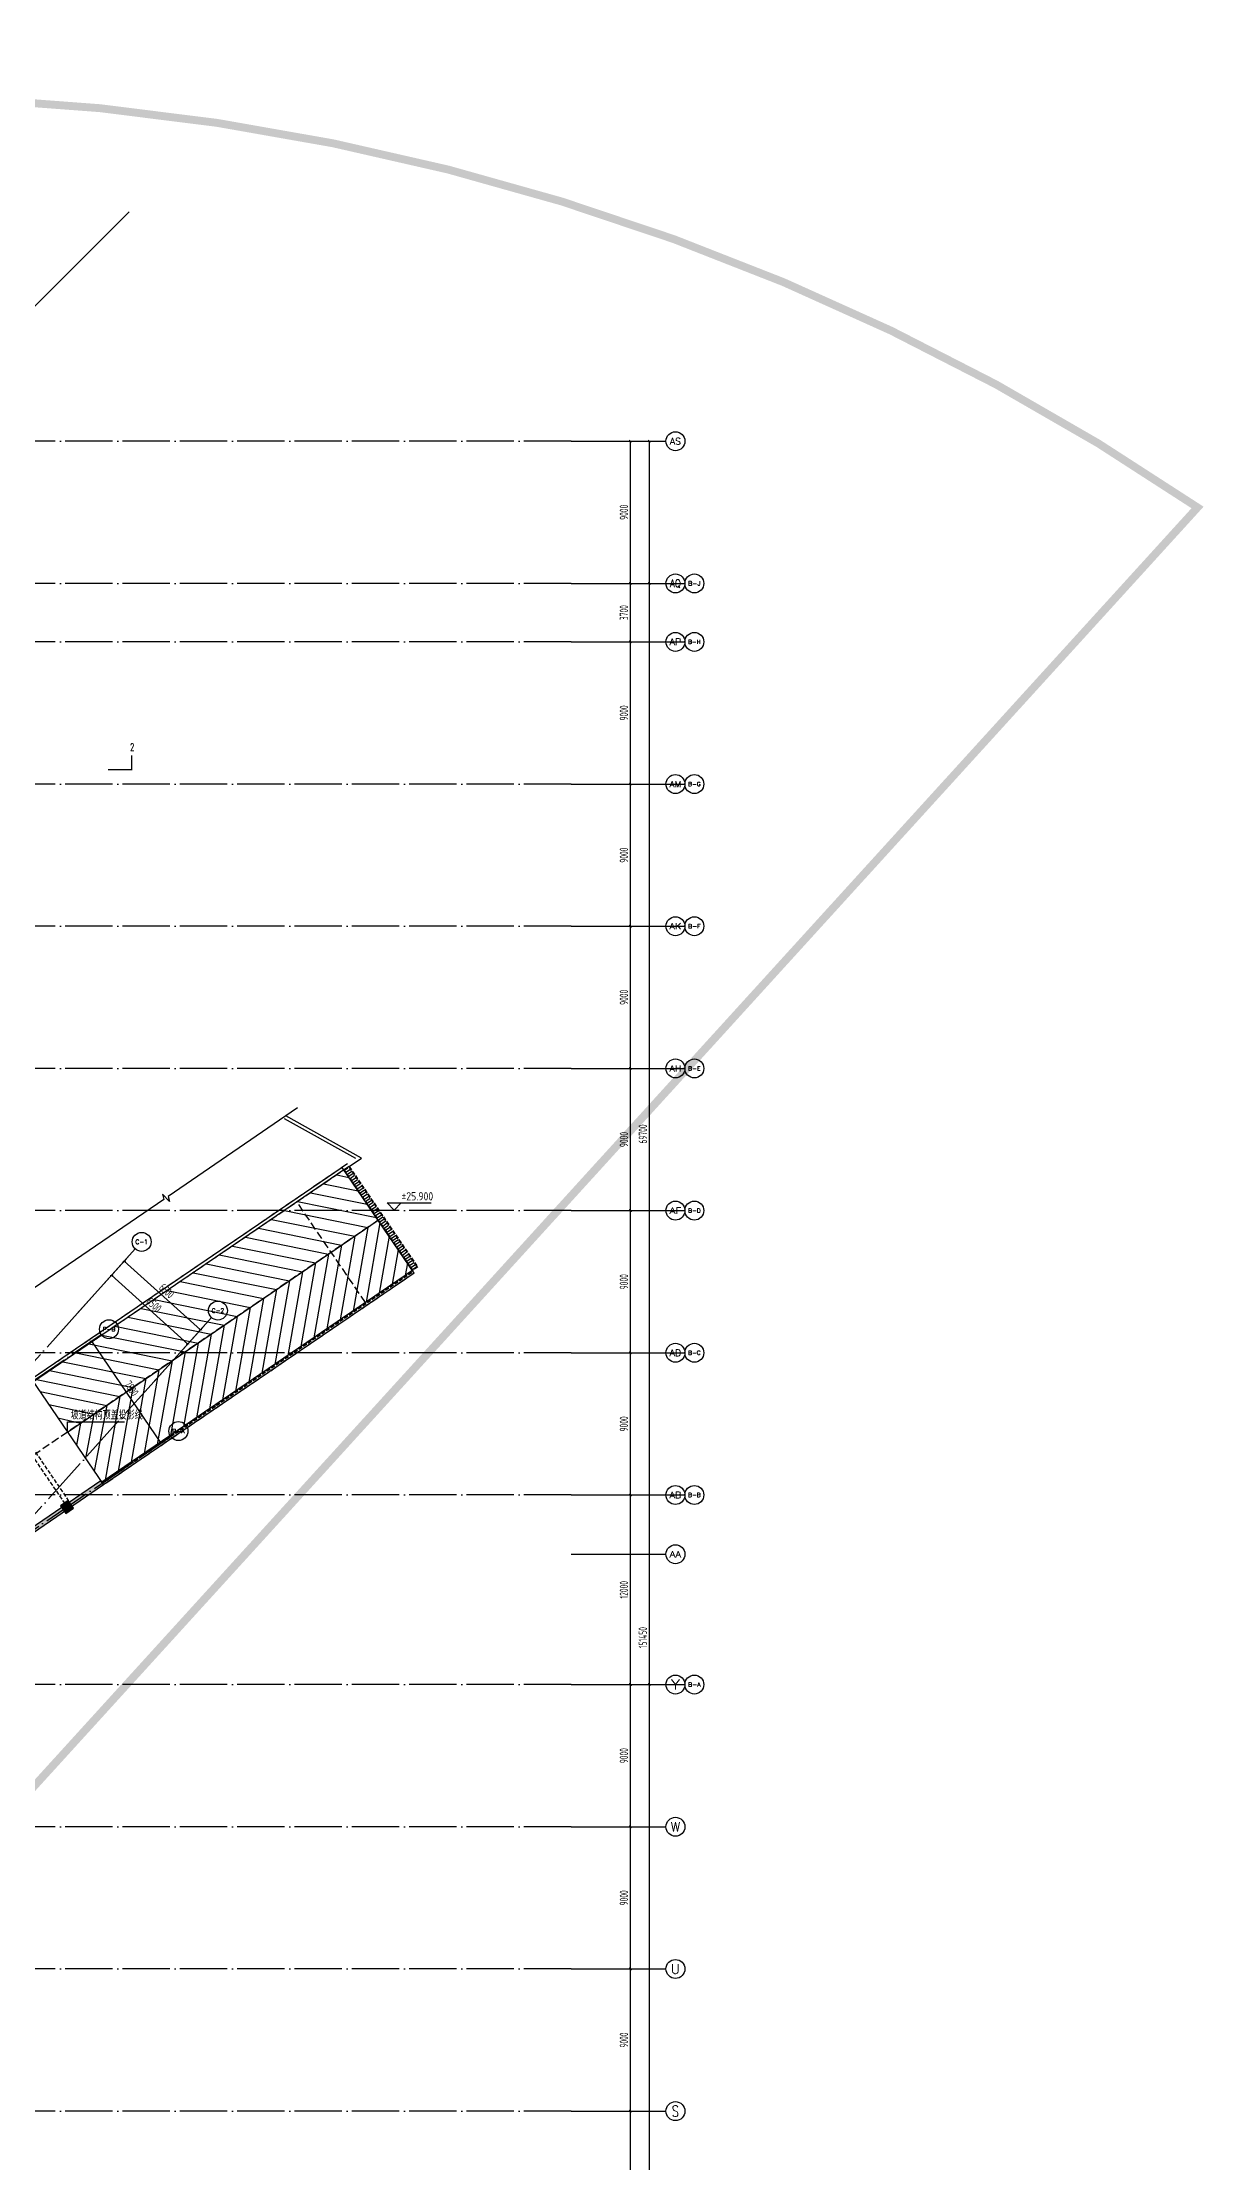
# Model space of a CAD drawing. Extents: x -473190 to 2138458, y -81875 to 2633646.
# Drawn here: x 656534 to 730061, y 50686 to 184886 of the extents above; entities that cross this region are included whole.
import ezdxf
from ezdxf.enums import TextEntityAlignment as Align

# ---------------------------------------------------------------- set-up
doc = ezdxf.new("R2010")
doc.units = 0
doc.header["$LTSCALE"] = 1000
for name, pattern in [('ACAD_ISO05W100', [34, 24, -3, 0.5, -3, 0.5, -3]), ('DASH', [0.35, 0.25, -0.1]), ('DOTE', [2.42, 2, -0.2, 0.02, -0.2])]:
    doc.linetypes.add(name, pattern=pattern)
for name, color, linetype in [('03小品', 2, 'Continuous'), ('A-COLUMN', 2, 'Continuous'), ('A-REDLINE', 1, 'ACAD_ISO05W100'), ('A-SPACE_SHAR', 4, 'Continuous'), ('A-STAIR', 3, 'Continuous'), ('AXIS', 3, 'Continuous'), ('AXIS_TEXT', 7, 'Continuous'), ('DIM_ELEV', 3, 'Continuous'), ('DIM_LEAD', 3, 'Continuous'), ('DIM_SYMB', 3, 'Continuous'), ('DOTE', 1, 'DOTE'), ('PUB_DIM', 3, 'Continuous'), ('PUB_HATCH', 8, 'Continuous'), ('PUB_TEXT', 7, 'Continuous'), ('RF-QT', 30, 'Continuous'), ('索引线', 252, 'Continuous'), ('雨棚投影', 147, 'Continuous')]:
    doc.layers.add(name, color=color, linetype=linetype)
doc.styles.add('_TCH_AXIS', font='COMPLEX', dxfattribs={"bigfont": 'GBCBIG'})
doc.styles.add('_TCH_DIM_T3', font='tssdeng.shx', dxfattribs={"width": 0.564706, "bigfont": '@@@tssdchn.shx'})
doc.styles.add('_TCH_LABEL', font='COMPLEX', dxfattribs={"bigfont": 'GBCBIG'})
doc.styles.add('COMPLEX', font='COMPLEX.shx', dxfattribs={"width": 0.65})
doc.styles.get("Standard").update_dxf_attribs({"font": 'gbenor.shx', "bigfont": 'gbcbig.shx'})
doc.dimstyles.new('_TCH_ARCH&&150', dxfattribs={"dimtxt": 525, "dimasz": 150, "dimexe": 375, "dimexo": 450, "dimgap": 150, "dimtad": 1, "dimdec": 0, "dimzin": 0, "dimdsep": 46, "dimtxsty": '_TCH_DIM_T3', "dimblk": 'ARCHTICK', "dimcen": 0.09, "dimclrt": 7, "dimazin": 2, "dimtfac": 1, "dimtdec": 0, "dimtix": 1, "dimtmove": 2, "dimatfit": 3, "dimfxl": 0, "dimtolj": 1, "dimtzin": 0, "dimarcsym": 0})

# ---------------------------------------------------------------- blocks, each defined once
blk = doc.blocks.new('_AXISO')
blk.add_circle((0, 0), 0.5)
at = {"layer": 'AXIS_TEXT', "style": 'COMPLEX', "width": 1.041667}
blk.add_attdef('A', text='', height=0.56, dxfattribs=at).set_placement((-0.25, -0.28), (0.25, -0.28), align=Align.FIT)
blk = doc.blocks.new('_ArchTick')
at = {"color": 0, "linetype": 'ByBlock', "const_width": 0.4}
blk.add_lwpolyline([(-0.5, -0.5), (0.5, 0.5)], dxfattribs=at)
blk = doc.blocks.new('*D5389')
at = {"layer": 'AXIS', "color": 0, "lineweight": -2, "transparency": 16777216}
for p, q in [((-39211, -4807), (-34336, -4807)), ((-34711, -74507), (-34711, -4807)), ((-39211, -74507), (-34336, -74507))]:
    blk.add_line(p, q, dxfattribs=at)
at = {"layer": 'Defpoints', "color": 0, "transparency": 16777216}
for p in [(-39661, -4807), (-34711, -4807), (-39661, -74507)]:
    blk.add_point(p, dxfattribs=at)
at = {"layer": 'AXIS', "color": 0, "lineweight": -2, "transparency": 16777216, "xscale": 150, "yscale": 150, "zscale": 150}
for p, rotation in [((-34711, -4807), 90), ((-34711, -74507), 270)]:
    blk.add_blockref('_ArchTick', p, dxfattribs=dict(at, rotation=rotation))
at = {"layer": 'AXIS', "color": 7, "transparency": 16777216, "insert": (-35123, -39657), "char_height": 525, "attachment_point": 5, "rotation": 90, "style": '_TCH_DIM_T3'}
blk.add_mtext('\\A1;69700', dxfattribs=at)
blk = doc.blocks.new('*D5394')
at = {"layer": 'AXIS', "color": 0, "lineweight": -2, "transparency": 16777216}
for p, q in [((-39211, -101507), (-35536, -101507)), ((-35911, -110507), (-35911, -101507)), ((-39211, -110507), (-35536, -110507))]:
    blk.add_line(p, q, dxfattribs=at)
at = {"layer": 'Defpoints', "color": 0, "transparency": 16777216}
for p in [(-39661, -101507), (-35911, -101507), (-39661, -110507)]:
    blk.add_point(p, dxfattribs=at)
at = {"layer": 'AXIS', "color": 0, "lineweight": -2, "transparency": 16777216, "xscale": 150, "yscale": 150, "zscale": 150}
for p, rotation in [((-35911, -101507), 90), ((-35911, -110507), 270)]:
    blk.add_blockref('_ArchTick', p, dxfattribs=dict(at, rotation=rotation))
at = {"layer": 'AXIS', "color": 7, "transparency": 16777216, "insert": (-36323, -106007), "char_height": 525, "attachment_point": 5, "rotation": 90, "style": '_TCH_DIM_T3'}
blk.add_mtext('\\A1;9000', dxfattribs=at)
blk = doc.blocks.new('*D5395')
at = {"layer": 'AXIS', "color": 0, "lineweight": -2, "transparency": 16777216}
for p, q in [((-39211, -92507), (-35536, -92507)), ((-35911, -101507), (-35911, -92507)), ((-39211, -101507), (-35536, -101507))]:
    blk.add_line(p, q, dxfattribs=at)
at = {"layer": 'Defpoints', "color": 0, "transparency": 16777216}
for p in [(-39661, -92507), (-35911, -92507), (-39661, -101507)]:
    blk.add_point(p, dxfattribs=at)
at = {"layer": 'AXIS', "color": 0, "lineweight": -2, "transparency": 16777216, "xscale": 150, "yscale": 150, "zscale": 150}
for p, rotation in [((-35911, -92507), 90), ((-35911, -101507), 270)]:
    blk.add_blockref('_ArchTick', p, dxfattribs=dict(at, rotation=rotation))
at = {"layer": 'AXIS', "color": 7, "transparency": 16777216, "insert": (-36323, -97007), "char_height": 525, "attachment_point": 5, "rotation": 90, "style": '_TCH_DIM_T3'}
blk.add_mtext('\\A1;9000', dxfattribs=at)
blk = doc.blocks.new('*D5396')
at = {"layer": 'AXIS', "color": 0, "lineweight": -2, "transparency": 16777216}
for p, q in [((-39211, -83507), (-35536, -83507)), ((-35911, -92507), (-35911, -83507)), ((-39211, -92507), (-35536, -92507))]:
    blk.add_line(p, q, dxfattribs=at)
at = {"layer": 'Defpoints', "color": 0, "transparency": 16777216}
for p in [(-39661, -83507), (-35911, -83507), (-39661, -92507)]:
    blk.add_point(p, dxfattribs=at)
at = {"layer": 'AXIS', "color": 0, "lineweight": -2, "transparency": 16777216, "xscale": 150, "yscale": 150, "zscale": 150}
for p, rotation in [((-35911, -83507), 90), ((-35911, -92507), 270)]:
    blk.add_blockref('_ArchTick', p, dxfattribs=dict(at, rotation=rotation))
at = {"layer": 'AXIS', "color": 7, "transparency": 16777216, "insert": (-36323, -88007), "char_height": 525, "attachment_point": 5, "rotation": 90, "style": '_TCH_DIM_T3'}
blk.add_mtext('\\A1;9000', dxfattribs=at)
blk = doc.blocks.new('*D5397')
at = {"layer": 'AXIS', "color": 0, "lineweight": -2, "transparency": 16777216}
for p, q in [((-39211, -74507), (-35536, -74507)), ((-35911, -83507), (-35911, -74507)), ((-39211, -83507), (-35536, -83507))]:
    blk.add_line(p, q, dxfattribs=at)
at = {"layer": 'Defpoints', "color": 0, "transparency": 16777216}
for p in [(-39661, -74507), (-35911, -74507), (-39661, -83507)]:
    blk.add_point(p, dxfattribs=at)
at = {"layer": 'AXIS', "color": 0, "lineweight": -2, "transparency": 16777216, "xscale": 150, "yscale": 150, "zscale": 150}
for p, rotation in [((-35911, -74507), 90), ((-35911, -83507), 270)]:
    blk.add_blockref('_ArchTick', p, dxfattribs=dict(at, rotation=rotation))
at = {"layer": 'AXIS', "color": 7, "transparency": 16777216, "insert": (-36323, -79007), "char_height": 525, "attachment_point": 5, "rotation": 90, "style": '_TCH_DIM_T3'}
blk.add_mtext('\\A1;9000', dxfattribs=at)
blk = doc.blocks.new('*D5398')
at = {"layer": 'AXIS', "color": 0, "lineweight": -2, "transparency": 16777216}
for p, q in [((-39211, -62507), (-35536, -62507)), ((-35911, -74507), (-35911, -62507)), ((-39211, -74507), (-35536, -74507))]:
    blk.add_line(p, q, dxfattribs=at)
at = {"layer": 'Defpoints', "color": 0, "transparency": 16777216}
for p in [(-39661, -62507), (-35911, -62507), (-39661, -74507)]:
    blk.add_point(p, dxfattribs=at)
at = {"layer": 'AXIS', "color": 0, "lineweight": -2, "transparency": 16777216, "xscale": 150, "yscale": 150, "zscale": 150}
for p, rotation in [((-35911, -62507), 90), ((-35911, -74507), 270)]:
    blk.add_blockref('_ArchTick', p, dxfattribs=dict(at, rotation=rotation))
at = {"layer": 'AXIS', "color": 7, "transparency": 16777216, "insert": (-36323, -68507), "char_height": 525, "attachment_point": 5, "rotation": 90, "style": '_TCH_DIM_T3'}
blk.add_mtext('\\A1;12000', dxfattribs=at)
blk = doc.blocks.new('*D5399')
at = {"layer": 'AXIS', "color": 0, "lineweight": -2, "transparency": 16777216}
for p, q in [((-39211, -53507), (-35536, -53507)), ((-35911, -62507), (-35911, -53507)), ((-39211, -62507), (-35536, -62507))]:
    blk.add_line(p, q, dxfattribs=at)
at = {"layer": 'Defpoints', "color": 0, "transparency": 16777216}
for p in [(-39661, -53507), (-35911, -53507), (-39661, -62507)]:
    blk.add_point(p, dxfattribs=at)
at = {"layer": 'AXIS', "color": 0, "lineweight": -2, "transparency": 16777216, "xscale": 150, "yscale": 150, "zscale": 150}
for p, rotation in [((-35911, -53507), 90), ((-35911, -62507), 270)]:
    blk.add_blockref('_ArchTick', p, dxfattribs=dict(at, rotation=rotation))
at = {"layer": 'AXIS', "color": 7, "transparency": 16777216, "insert": (-36323, -58007), "char_height": 525, "attachment_point": 5, "rotation": 90, "style": '_TCH_DIM_T3'}
blk.add_mtext('\\A1;9000', dxfattribs=at)
blk = doc.blocks.new('*D5400')
at = {"layer": 'AXIS', "color": 0, "lineweight": -2, "transparency": 16777216}
for p, q in [((-39211, -44507), (-35536, -44507)), ((-35911, -53507), (-35911, -44507)), ((-39211, -53507), (-35536, -53507))]:
    blk.add_line(p, q, dxfattribs=at)
at = {"layer": 'Defpoints', "color": 0, "transparency": 16777216}
for p in [(-39661, -44507), (-35911, -44507), (-39661, -53507)]:
    blk.add_point(p, dxfattribs=at)
at = {"layer": 'AXIS', "color": 0, "lineweight": -2, "transparency": 16777216, "xscale": 150, "yscale": 150, "zscale": 150}
for p, rotation in [((-35911, -44507), 90), ((-35911, -53507), 270)]:
    blk.add_blockref('_ArchTick', p, dxfattribs=dict(at, rotation=rotation))
at = {"layer": 'AXIS', "color": 7, "transparency": 16777216, "insert": (-36323, -49007), "char_height": 525, "attachment_point": 5, "rotation": 90, "style": '_TCH_DIM_T3'}
blk.add_mtext('\\A1;9000', dxfattribs=at)
blk = doc.blocks.new('*D5401')
at = {"layer": 'AXIS', "color": 0, "lineweight": -2, "transparency": 16777216}
for p, q in [((-39211, -35507), (-35536, -35507)), ((-35911, -44507), (-35911, -35507)), ((-39211, -44507), (-35536, -44507))]:
    blk.add_line(p, q, dxfattribs=at)
at = {"layer": 'Defpoints', "color": 0, "transparency": 16777216}
for p in [(-39661, -35507), (-35911, -35507), (-39661, -44507)]:
    blk.add_point(p, dxfattribs=at)
at = {"layer": 'AXIS', "color": 0, "lineweight": -2, "transparency": 16777216, "xscale": 150, "yscale": 150, "zscale": 150}
for p, rotation in [((-35911, -35507), 90), ((-35911, -44507), 270)]:
    blk.add_blockref('_ArchTick', p, dxfattribs=dict(at, rotation=rotation))
at = {"layer": 'AXIS', "color": 7, "transparency": 16777216, "insert": (-36323, -40007), "char_height": 525, "attachment_point": 5, "rotation": 90, "style": '_TCH_DIM_T3'}
blk.add_mtext('\\A1;9000', dxfattribs=at)
blk = doc.blocks.new('*D5402')
at = {"layer": 'AXIS', "color": 0, "lineweight": -2, "transparency": 16777216}
for p, q in [((-39211, -26507), (-35536, -26507)), ((-35911, -35507), (-35911, -26507)), ((-39211, -35507), (-35536, -35507))]:
    blk.add_line(p, q, dxfattribs=at)
at = {"layer": 'Defpoints', "color": 0, "transparency": 16777216}
for p in [(-39661, -26507), (-35911, -26507), (-39661, -35507)]:
    blk.add_point(p, dxfattribs=at)
at = {"layer": 'AXIS', "color": 0, "lineweight": -2, "transparency": 16777216, "xscale": 150, "yscale": 150, "zscale": 150}
for p, rotation in [((-35911, -26507), 90), ((-35911, -35507), 270)]:
    blk.add_blockref('_ArchTick', p, dxfattribs=dict(at, rotation=rotation))
at = {"layer": 'AXIS', "color": 7, "transparency": 16777216, "insert": (-36323, -31007), "char_height": 525, "attachment_point": 5, "rotation": 90, "style": '_TCH_DIM_T3'}
blk.add_mtext('\\A1;9000', dxfattribs=at)
blk = doc.blocks.new('*D5403')
at = {"layer": 'AXIS', "color": 0, "lineweight": -2, "transparency": 16777216}
for p, q in [((-39211, -17507), (-35536, -17507)), ((-35911, -26507), (-35911, -17507)), ((-39211, -26507), (-35536, -26507))]:
    blk.add_line(p, q, dxfattribs=at)
at = {"layer": 'Defpoints', "color": 0, "transparency": 16777216}
for p in [(-39661, -17507), (-35911, -17507), (-39661, -26507)]:
    blk.add_point(p, dxfattribs=at)
at = {"layer": 'AXIS', "color": 0, "lineweight": -2, "transparency": 16777216, "xscale": 150, "yscale": 150, "zscale": 150}
for p, rotation in [((-35911, -17507), 90), ((-35911, -26507), 270)]:
    blk.add_blockref('_ArchTick', p, dxfattribs=dict(at, rotation=rotation))
at = {"layer": 'AXIS', "color": 7, "transparency": 16777216, "insert": (-36323, -22007), "char_height": 525, "attachment_point": 5, "rotation": 90, "style": '_TCH_DIM_T3'}
blk.add_mtext('\\A1;9000', dxfattribs=at)
blk = doc.blocks.new('*D5404')
at = {"layer": 'AXIS', "color": 0, "lineweight": -2, "transparency": 16777216}
for p, q in [((-39211, -8507), (-35536, -8507)), ((-35911, -17507), (-35911, -8507)), ((-39211, -17507), (-35536, -17507))]:
    blk.add_line(p, q, dxfattribs=at)
at = {"layer": 'Defpoints', "color": 0, "transparency": 16777216}
for p in [(-39661, -8507), (-35911, -8507), (-39661, -17507)]:
    blk.add_point(p, dxfattribs=at)
at = {"layer": 'AXIS', "color": 0, "lineweight": -2, "transparency": 16777216, "xscale": 150, "yscale": 150, "zscale": 150}
for p, rotation in [((-35911, -8507), 90), ((-35911, -17507), 270)]:
    blk.add_blockref('_ArchTick', p, dxfattribs=dict(at, rotation=rotation))
at = {"layer": 'AXIS', "color": 7, "transparency": 16777216, "insert": (-36323, -13007), "char_height": 525, "attachment_point": 5, "rotation": 90, "style": '_TCH_DIM_T3'}
blk.add_mtext('\\A1;9000', dxfattribs=at)
blk = doc.blocks.new('*D5405')
at = {"layer": 'AXIS', "color": 0, "lineweight": -2, "transparency": 16777216}
for p, q in [((-39211, -4807), (-35536, -4807)), ((-35911, -8507), (-35911, -4807)), ((-39211, -8507), (-35536, -8507))]:
    blk.add_line(p, q, dxfattribs=at)
at = {"layer": 'Defpoints', "color": 0, "transparency": 16777216}
for p in [(-39661, -4807), (-35911, -4807), (-39661, -8507)]:
    blk.add_point(p, dxfattribs=at)
at = {"layer": 'AXIS', "color": 0, "lineweight": -2, "transparency": 16777216, "xscale": 150, "yscale": 150, "zscale": 150}
for p, rotation in [((-35911, -4807), 90), ((-35911, -8507), 270)]:
    blk.add_blockref('_ArchTick', p, dxfattribs=dict(at, rotation=rotation))
at = {"layer": 'AXIS', "color": 7, "transparency": 16777216, "insert": (-36323, -6657), "char_height": 525, "attachment_point": 5, "rotation": 90, "style": '_TCH_DIM_T3'}
blk.add_mtext('\\A1;3700', dxfattribs=at)
blk = doc.blocks.new('*D5406')
at = {"layer": 'AXIS', "color": 0, "lineweight": -2, "transparency": 16777216}
for p, q in [((-39211, 4193), (-35536, 4193)), ((-35911, -4807), (-35911, 4193)), ((-39211, -4807), (-35536, -4807))]:
    blk.add_line(p, q, dxfattribs=at)
at = {"layer": 'Defpoints', "color": 0, "transparency": 16777216}
for p in [(-39661, 4193), (-35911, 4193), (-39661, -4807)]:
    blk.add_point(p, dxfattribs=at)
at = {"layer": 'AXIS', "color": 0, "lineweight": -2, "transparency": 16777216, "xscale": 150, "yscale": 150, "zscale": 150}
for p, rotation in [((-35911, 4193), 90), ((-35911, -4807), 270)]:
    blk.add_blockref('_ArchTick', p, dxfattribs=dict(at, rotation=rotation))
at = {"layer": 'AXIS', "color": 7, "transparency": 16777216, "insert": (-36323, -307), "char_height": 525, "attachment_point": 5, "rotation": 90, "style": '_TCH_DIM_T3'}
blk.add_mtext('\\A1;9000', dxfattribs=at)
blk = doc.blocks.new('*D5434')
at = {"layer": 'AXIS', "color": 0, "lineweight": -2, "transparency": 16777216}
for p, q in [((-39211, 4193), (-34336, 4193)), ((-34711, -147257), (-34711, 4193)), ((-39211, -147257), (-34336, -147257))]:
    blk.add_line(p, q, dxfattribs=at)
at = {"layer": 'Defpoints', "color": 0, "transparency": 16777216}
for p in [(-39661, 4193), (-34711, 4193), (-39661, -147257)]:
    blk.add_point(p, dxfattribs=at)
at = {"layer": 'AXIS', "color": 0, "lineweight": -2, "transparency": 16777216, "xscale": 150, "yscale": 150, "zscale": 150}
for p, rotation in [((-34711, 4193), 90), ((-34711, -147257), 270)]:
    blk.add_blockref('_ArchTick', p, dxfattribs=dict(at, rotation=rotation))
at = {"layer": 'AXIS', "color": 7, "transparency": 16777216, "insert": (-35123, -71532), "char_height": 525, "attachment_point": 5, "rotation": 90, "style": '_TCH_DIM_T3'}
blk.add_mtext('\\A1;151450', dxfattribs=at)
blk = doc.blocks.new('*D5451')
at = {"layer": 'AXIS', "color": 0, "lineweight": -2, "transparency": 16777216}
for p, q in [((-70973, -51056), (-67711, -47433)), ((-67962, -47712), (-63132, -52061)), ((-66143, -55405), (-62881, -51782))]:
    blk.add_line(p, q, dxfattribs=at)
at = {"layer": 'Defpoints', "color": 0, "transparency": 16777216}
for p in [(-71274, -51390), (-63132, -52061), (-66444, -55740)]:
    blk.add_point(p, dxfattribs=at)
at = {"layer": 'AXIS', "color": 0, "lineweight": -2, "transparency": 16777216, "xscale": 150, "yscale": 150, "zscale": 150}
for p, rotation in [((-67962, -47712), 137.9999999999986), ((-63132, -52061), 317.9999999999986)]:
    blk.add_blockref('_ArchTick', p, dxfattribs=dict(at, rotation=rotation))
at = {"layer": 'AXIS', "color": 7, "transparency": 16777216, "insert": (-65271, -49580), "char_height": 525, "attachment_point": 5, "rotation": 318, "style": '_TCH_DIM_T3'}
blk.add_mtext('\\A1;6500', dxfattribs=at)
blk = doc.blocks.new('*D5452')
at = {"layer": 'AXIS', "color": 0, "lineweight": -2, "transparency": 16777216}
for p, q in [((-70973, -51056), (-68514, -48325)), ((-68765, -48603), (-63935, -52953)), ((-66143, -55405), (-63684, -52674))]:
    blk.add_line(p, q, dxfattribs=at)
at = {"layer": 'Defpoints', "color": 0, "transparency": 16777216}
for p in [(-71274, -51390), (-63935, -52953), (-66444, -55740)]:
    blk.add_point(p, dxfattribs=at)
at = {"layer": 'AXIS', "color": 0, "lineweight": -2, "transparency": 16777216, "xscale": 150, "yscale": 150, "zscale": 150}
for p, rotation in [((-68765, -48603), 137.9999999999986), ((-63935, -52953), 317.9999999999986)]:
    blk.add_blockref('_ArchTick', p, dxfattribs=dict(at, rotation=rotation))
at = {"layer": 'AXIS', "color": 7, "transparency": 16777216, "insert": (-66074, -50472), "char_height": 525, "attachment_point": 5, "rotation": 318, "style": '_TCH_DIM_T3'}
blk.add_mtext('\\A1;6500', dxfattribs=at)
blk = doc.blocks.new('*D5453')
at = {"layer": 'Defpoints', "color": 0, "transparency": 16777216}
for p in [(-70660, -53199), (-66267, -59644), (-65647, -59221)]:
    blk.add_point(p, dxfattribs=at)
at = {"layer": 'PUB_DIM', "color": 0, "lineweight": -2, "transparency": 16777216}
for p, q in [((-70288, -52945), (-69730, -52565)), ((-70040, -52776), (-65647, -59221)), ((-65895, -59390), (-65337, -59010))]:
    blk.add_line(p, q, dxfattribs=at)
at = {"layer": 'PUB_DIM', "color": 0, "lineweight": -2, "transparency": 16777216, "xscale": 150, "yscale": 150, "zscale": 150}
for p, rotation in [((-70040, -52776), 124.2774022374344), ((-65647, -59221), 304.2774022374344)]:
    blk.add_blockref('_ArchTick', p, dxfattribs=dict(at, rotation=rotation))
at = {"layer": 'PUB_DIM', "color": 7, "transparency": 16777216, "insert": (-67503, -55766), "char_height": 525, "attachment_point": 5, "rotation": 304.2774, "style": '_TCH_DIM_T3'}
blk.add_mtext('\\A1;7800', dxfattribs=at)
blk = doc.blocks.new('A$C2EE74A0F')
for p, q in [((-27507, -27824), (-31731, -21627)), ((-30481, -29852), (-34705, -23655))]:
    blk.add_line(p, q)
at = {"layer": 'DIM_SYMB'}
blk.add_lwpolyline([(-3334, 3799), (-11520, -1810), (-11437, -2135), (-11885, -1678), (-11799, -2001), (-19985, -7610)], dxfattribs=at)
at = {"layer": '雨棚投影', "linetype": 'DASH', "lineweight": -3, "ltscale": 2}
for p, q in [((-169, 248), (-20166, -13382)), ((-56, 83), (-20054, -13547)), ((975, -8533), (-3362, -2170))]:
    blk.add_line(p, q, dxfattribs=at)
blk.add_lwpolyline([(1781, -3324), (-32547, -26721, -0.1506886), (-35926, -27764), (-40729, -27764)], format="xyb", dxfattribs=at)
for points in [[(4062, -6670), (3950, -6505), (-15717, -19910)], [(4062, -6670), (-15605, -20075)]]:
    blk.add_lwpolyline(points, dxfattribs=at)
blk = doc.blocks.new('A$C1CB84935')
at = {"layer": 'A-STAIR', "linetype": 'DASH'}
for points in [[(-19757, -13272), (-90, 132)], [(-19740, -13297), (-73, 107)]]:
    blk.add_lwpolyline(points, dxfattribs=at)
blk = doc.blocks.new('A$C175670D0')
at = {"layer": 'A-SPACE_SHAR'}
for p, q in [((-8095, 23800, 0), (-8098, 0)), ((3, 23800), (-8095, 23800, 0)), ((-7900, 23800, 0), (-7900, 0, 0)), ((-4048, 0, 0), (-4048, 23800, 0)), ((-198, 23800, 0), (-198, 0, 0)), ((0, 23800, 0), (0, 0, 0)), ((-8098, 0), (0, 0))]:
    blk.add_line(p, q, dxfattribs=at)
at = {"layer": 'A-SPACE_SHAR', "elevation": 0}
for points in [[(-7901, 21247), (-5279, 23800)], [(-7901, 22248), (-6306, 23800)], [(-7901, 23248), (-7334, 23800)], [(-7900, 20247), (-4251, 23800)], [(-7899, 19248), (-4047, 22998), (-197, 19248)], [(-3847, 23800), (-198, 20247)], [(-2820, 23800), (-199, 21247)], [(-1793, 23800), (-199, 22248)], [(-766, 23800), (-199, 23248)], [(-7900, 18249), (-4049, 21999), (-198, 18249)], [(-7899, 17249), (-4048, 20999), (-197, 17249)], [(-7900, 15250), (-4048, 19000), (-197, 15250)], [(-7899, 16249), (-4048, 19999), (-197, 16249)], [(-7900, 14250), (-4048, 18000), (-197, 14250)], [(-7900, 13250), (-4048, 17000), (-198, 13250)], [(-7900, 12250), (-4048, 16000), (-198, 12250)], [(-7900, 11250), (-4048, 15000), (-198, 11250)], [(-7900, 10250), (-4048, 14000), (-198, 10250)], [(-7900, 9250), (-4048, 13000), (-198, 9250)], [(-7900, 8250), (-4048, 12000), (-198, 8250)], [(-7900, 7250), (-4048, 11000), (-198, 7250)], [(-7900, 6250), (-4048, 10000), (-198, 6250)], [(-7900, 5250), (-4048, 9000), (-198, 5250)], [(-7900, 4250), (-4048, 8000), (-198, 4250)], [(-7900, 3250), (-4048, 7000), (-198, 3250)], [(-7900, 2250), (-4048, 6000), (-198, 2250)], [(-7900, 1250), (-4048, 5000), (-198, 1250)], [(-7900, 250), (-4048, 4000), (-198, 250)], [(-7150, 0), (-4048, 3000), (-1050, 0)], [(-6150, 0), (-4048, 2000), (-2050, 0)], [(-5150, 0), (-4048, 1000), (-3050, 0)]]:
    blk.add_lwpolyline(points, dxfattribs=at)
blk = doc.blocks.new('rfk')
at = {"layer": 'PUB_HATCH'}
blk.add_hatch(color=256, dxfattribs=at).paths.add_polyline_path([(544803.8, -721873.8), (530404.7, -731687.9), (530573.7, -731935.8), (544972.8, -722121.7)])
at = {"layer": 'RF-QT'}
for p, q in [((544803.8, -721873.8), (530404.7, -731687.9)), ((544972.8, -722121.7), (544803.8, -721873.8)), ((544972.8, -722121.7), (530573.7, -731935.8))]:
    blk.add_line(p, q, dxfattribs=at)
blk = doc.blocks.new('zsgc')
blk.add_lwpolyline([(-326269.5, -138657.9), (-335487.6, -129413.8)])
blk = doc.blocks.new('_FZH')
blk.add_lwpolyline([(-0.5, -0.5), (0.5, -0.5), (0.5, 0.5), (-0.5, 0.5)], close=True)
at = {"layer": 'PUB_HATCH'}
blk.add_solid([(-0.5, -0.5), (0.5, -0.5), (-0.5, 0.5), (0.5, 0.5)], dxfattribs=at)
blk = doc.blocks.new('A$C4F5A101F')
at = {"layer": 'AXIS'}
for p, q in [((-39660.8, 4192.6), (-33660.8, 4192.6)), ((-39660.8, -4807.4), (-32460.8, -4807.4)), ((-39660.8, -4807.4), (-33660.8, -4807.4)), ((-39660.8, -8507.4), (-32460.8, -8507.4)), ((-39660.8, -8507.4), (-33660.8, -8507.4)), ((-39660.8, -17507.4), (-32460.8, -17507.4)), ((-39660.8, -17507.4), (-33660.8, -17507.4)), ((-39660.8, -26507.4), (-32460.8, -26507.4)), ((-39660.8, -26507.4), (-33660.8, -26507.4)), ((-39660.8, -35507.4), (-32460.8, -35507.4)), ((-39660.8, -35507.4), (-33660.8, -35507.4)), ((-39660.8, -44507.4), (-32460.8, -44507.4)), ((-39660.8, -44507.4), (-33660.8, -44507.4)), ((-71274.2, -51390.3), (-67259.4, -46931.4)), ((-66443.7, -55739.6), (-62429, -51280.8)), ((-70659.7, -53198.6), (-69420.2, -52353.8)), ((-39660.8, -53507.4), (-32460.8, -53507.4)), ((-39660.8, -53507.4), (-33660.8, -53507.4)), ((-66266.8, -59643.8), (-65027.3, -58799)), ((-39660.8, -62507.4), (-32460.8, -62507.4)), ((-39660.8, -62507.4), (-33660.8, -62507.4)), ((-39660.8, -66257.4), (-33660.8, -66257.4)), ((-39660.8, -74507.4), (-32460.8, -74507.4)), ((-39660.8, -74507.4), (-33660.8, -74507.4)), ((-39660.8, -83507.4), (-33660.8, -83507.4)), ((-39660.8, -92507.4), (-33660.8, -92507.4)), ((-39660.8, -101507.4), (-33660.8, -101507.4))]:
    blk.add_line(p, q, dxfattribs=at)
at = {"layer": 'DOTE', "color": 127, "linetype": 'DOTE', "ltscale": 1.5}
for p, q in [((-39660.8, 4192.6), (-298298.4, 4192.6)), ((-204013.3, -198812), (-71274.2, -51390.3)), ((-199059.6, -203024.4), (-66443.7, -55739.6)), ((-39660.8, -83507.4), (-168489.7, -83507.4)), ((-39660.8, -92507.4), (-168489.7, -92507.4)), ((-39660.8, -101507.4), (-168489.7, -101507.4))]:
    blk.add_line(p, q, dxfattribs=at)
at = {"layer": 'DOTE', "color": 16, "linetype": 'DOTE', "ltscale": 1.5}
for p, q in [((-39660.8, -4807.4), (-180399, -4807.4)), ((-39660.8, -8507.4), (-180399, -8507.4)), ((-39660.8, -17507.4), (-180399, -17507.4)), ((-39660.8, -26507.4), (-180399, -26507.4)), ((-39660.8, -35507.4), (-180399, -35507.4)), ((-39660.8, -44507.4), (-180399, -44507.4)), ((-39660.8, -53507.4), (-180399, -53507.4)), ((-39660.8, -62507.4), (-168489.7, -62507.4)), ((-39660.8, -74507.4), (-168489.7, -74507.4))]:
    blk.add_line(p, q, dxfattribs=at)
for points in [[(-83244.8, -61776.3), (-69420.2, -52353.8)], [(-78851.9, -68221.5), (-65027.3, -58799)]]:
    blk.add_lwpolyline(points, dxfattribs=at)
at = {"layer": 'AXIS'}
ref = blk.add_blockref('_AXISO', (-33060.8, 4192.6), dxfattribs=dict(at, xscale=1200, yscale=1200, zscale=1200))
ref.add_attrib('A', 'AS', dxfattribs={"layer": 'AXIS_TEXT', "height": 432.18, "style": '_TCH_AXIS'}).set_placement((-33420.9, 3976.5), (-32700.6, 3976.5), align=Align.FIT)
ref = blk.add_blockref('_AXISO', (-33060.8, -4807.4), dxfattribs=dict(at, xscale=1200, yscale=1200, zscale=1200))
ref.add_attrib('A', 'AQ', dxfattribs={"layer": 'AXIS_TEXT', "height": 482.95, "style": '_TCH_AXIS', "width": 0.807692}).set_placement((-33404.4, -5048.9), (-32717.1, -5048.9), align=Align.FIT)
ref = blk.add_blockref('_AXISO', (-31860.8, -4807.4), dxfattribs=dict(at, xscale=1200, yscale=1200, zscale=1200))
ref.add_attrib('A', 'B-J', dxfattribs={"layer": 'AXIS_TEXT', "height": 281.67, "style": '_TCH_AXIS'}).set_placement((-32256.4, -4948.2), (-31465.1, -4948.2), align=Align.FIT)
ref = blk.add_blockref('_AXISO', (-33060.8, -8507.4), dxfattribs=dict(at, xscale=1200, yscale=1200, zscale=1200))
ref.add_attrib('A', 'AP', dxfattribs={"layer": 'AXIS_TEXT', "height": 406.3, "style": '_TCH_AXIS'}).set_placement((-33428.4, -8710.5), (-32693.2, -8710.5), align=Align.FIT)
ref = blk.add_blockref('_AXISO', (-31860.8, -8507.4), dxfattribs=dict(at, xscale=1200, yscale=1200, zscale=1200))
ref.add_attrib('A', 'B-H', dxfattribs={"layer": 'AXIS_TEXT', "height": 247.86, "style": '_TCH_AXIS'}).set_placement((-32262.1, -8631.3), (-31459.5, -8631.3), align=Align.FIT)
ref = blk.add_blockref('_AXISO', (-33060.8, -17507.4), dxfattribs=dict(at, xscale=1200, yscale=1200, zscale=1200))
ref.add_attrib('A', 'AM', dxfattribs={"layer": 'AXIS_TEXT', "height": 375.66, "style": '_TCH_AXIS'}).set_placement((-33436.4, -17695.2), (-32685.1, -17695.2), align=Align.FIT)
ref = blk.add_blockref('_AXISO', (-31860.8, -17507.4), dxfattribs=dict(at, xscale=1200, yscale=1200, zscale=1200))
ref.add_attrib('A', 'B-G', dxfattribs={"layer": 'AXIS_TEXT', "height": 254.69, "style": '_TCH_AXIS'}).set_placement((-32261, -17634.7), (-31460.5, -17634.7), align=Align.FIT)
ref = blk.add_blockref('_AXISO', (-33060.8, -26507.4), dxfattribs=dict(at, xscale=1200, yscale=1200, zscale=1200))
ref.add_attrib('A', 'AK', dxfattribs={"layer": 'AXIS_TEXT', "height": 390.46, "style": '_TCH_AXIS'}).set_placement((-33432.6, -26702.6), (-32688.9, -26702.6), align=Align.FIT)
ref = blk.add_blockref('_AXISO', (-31860.8, -26507.4), dxfattribs=dict(at, xscale=1200, yscale=1200, zscale=1200))
ref.add_attrib('A', 'B-F', dxfattribs={"layer": 'AXIS_TEXT', "height": 261.89, "style": '_TCH_AXIS'}).set_placement((-32259.8, -26638.3), (-31461.7, -26638.3), align=Align.FIT)
ref = blk.add_blockref('_AXISO', (-33060.8, -35507.4), dxfattribs=dict(at, xscale=1200, yscale=1200, zscale=1200))
ref.add_attrib('A', 'AH', dxfattribs={"layer": 'AXIS_TEXT', "height": 382.94, "style": '_TCH_AXIS'}).set_placement((-33434.6, -35698.9), (-32686.9, -35698.9), align=Align.FIT)
ref = blk.add_blockref('_AXISO', (-31860.8, -35507.4), dxfattribs=dict(at, xscale=1200, yscale=1200, zscale=1200))
ref.add_attrib('A', 'B-E', dxfattribs={"layer": 'AXIS_TEXT', "height": 261.89, "style": '_TCH_AXIS'}).set_placement((-32259.8, -35638.3), (-31461.7, -35638.3), align=Align.FIT)
ref = blk.add_blockref('_AXISO', (-33060.8, -44507.4), dxfattribs=dict(at, xscale=1200, yscale=1200, zscale=1200))
ref.add_attrib('A', 'AF', dxfattribs={"layer": 'AXIS_TEXT', "height": 414.63, "style": '_TCH_AXIS'}).set_placement((-33426, -44714.7), (-32695.5, -44714.7), align=Align.FIT)
ref = blk.add_blockref('_AXISO', (-31860.8, -44507.4), dxfattribs=dict(at, xscale=1200, yscale=1200, zscale=1200))
ref.add_attrib('A', 'B-D', dxfattribs={"layer": 'AXIS_TEXT', "height": 258.24, "style": '_TCH_AXIS'}).set_placement((-32260.4, -44636.5), (-31461.1, -44636.5), align=Align.FIT)
ref = blk.add_blockref('_AXISO', (-66857.9, -46485.5), dxfattribs=dict(at, xscale=1200, yscale=1200, zscale=1200))
ref.add_attrib('A', 'C-1', dxfattribs={"layer": 'AXIS_TEXT', "height": 294.94, "style": '_TCH_AXIS'}).set_placement((-67251.2, -46633), (-66464.7, -46633), align=Align.FIT)
ref = blk.add_blockref('_AXISO', (-62027.5, -50834.9), dxfattribs=dict(at, xscale=1200, yscale=1200, zscale=1200))
ref.add_attrib('A', 'C-2', dxfattribs={"layer": 'AXIS_TEXT', "height": 273.43, "style": '_TCH_AXIS'}).set_placement((-62424.6, -50971.6), (-61630.4, -50971.6), align=Align.FIT)
ref = blk.add_blockref('_AXISO', (-68924.4, -52015.8), dxfattribs=dict(at, xscale=1200, yscale=1200, zscale=1200))
ref.add_attrib('A', 'P-B', dxfattribs={"layer": 'AXIS_TEXT', "height": 258.24, "style": '_TCH_AXIS'}).set_placement((-69324.1, -52145), (-68524.7, -52145), align=Align.FIT)
ref = blk.add_blockref('_AXISO', (-33060.8, -53507.4), dxfattribs=dict(at, xscale=1200, yscale=1200, zscale=1200))
ref.add_attrib('A', 'AD', dxfattribs={"layer": 'AXIS_TEXT', "height": 406.3, "style": '_TCH_AXIS'}).set_placement((-33428.4, -53710.5), (-32693.2, -53710.5), align=Align.FIT)
ref = blk.add_blockref('_AXISO', (-31860.8, -53507.4), dxfattribs=dict(at, xscale=1200, yscale=1200, zscale=1200))
ref.add_attrib('A', 'B-C', dxfattribs={"layer": 'AXIS_TEXT', "height": 265.63, "style": '_TCH_AXIS'}).set_placement((-32259.2, -53640.2), (-31462.3, -53640.2), align=Align.FIT)
ref = blk.add_blockref('_AXISO', (-64531.5, -58461.1), dxfattribs=dict(at, xscale=1200, yscale=1200, zscale=1200))
ref.add_attrib('A', 'P-A', dxfattribs={"layer": 'AXIS_TEXT', "height": 254.69, "style": '_TCH_AXIS'}).set_placement((-64931.7, -58588.4), (-64131.3, -58588.4), align=Align.FIT)
ref = blk.add_blockref('_AXISO', (-33060.8, -62507.4), dxfattribs=dict(at, xscale=1200, yscale=1200, zscale=1200))
ref.add_attrib('A', 'AB', dxfattribs={"layer": 'AXIS_TEXT', "height": 406.3, "style": '_TCH_AXIS'}).set_placement((-33428.4, -62710.5), (-32693.2, -62710.5), align=Align.FIT)
ref = blk.add_blockref('_AXISO', (-31860.8, -62507.4), dxfattribs=dict(at, xscale=1200, yscale=1200, zscale=1200))
ref.add_attrib('A', 'B-B', dxfattribs={"layer": 'AXIS_TEXT', "height": 258.24, "style": '_TCH_AXIS'}).set_placement((-32260.4, -62636.5), (-31461.1, -62636.5), align=Align.FIT)
ref = blk.add_blockref('_AXISO', (-33060.8, -66257.4), dxfattribs=dict(at, xscale=1200, yscale=1200, zscale=1200))
ref.add_attrib('A', 'AA', dxfattribs={"layer": 'AXIS_TEXT', "height": 398.24, "style": '_TCH_AXIS'}).set_placement((-33430.6, -66456.5), (-32691, -66456.5), align=Align.FIT)
ref = blk.add_blockref('_AXISO', (-33060.8, -74507.4), dxfattribs=dict(at, xscale=1200, yscale=1200, zscale=1200))
ref.add_attrib('A', 'Y', dxfattribs={"layer": 'AXIS_TEXT', "height": 622.9, "style": '_TCH_AXIS'}).set_placement((-33342.5, -74818.8), (-32779, -74818.8), align=Align.FIT)
ref = blk.add_blockref('_AXISO', (-31860.8, -74507.4), dxfattribs=dict(at, xscale=1200, yscale=1200, zscale=1200))
ref.add_attrib('A', 'B-A', dxfattribs={"layer": 'AXIS_TEXT', "height": 254.69, "style": '_TCH_AXIS'}).set_placement((-32261, -74634.7), (-31460.5, -74634.7), align=Align.FIT)
ref = blk.add_blockref('_AXISO', (-33060.8, -83507.4), dxfattribs=dict(at, xscale=1200, yscale=1200, zscale=1200))
ref.add_attrib('A', 'W', dxfattribs={"layer": 'AXIS_TEXT', "height": 580, "style": '_TCH_AXIS'}).set_placement((-33364.6, -83797.4), (-32756.9, -83797.4), align=Align.FIT)
ref = blk.add_blockref('_AXISO', (-33060.8, -92507.4), dxfattribs=dict(at, xscale=1200, yscale=1200, zscale=1200))
ref.add_attrib('A', 'U', dxfattribs={"layer": 'AXIS_TEXT', "height": 608.3, "style": '_TCH_AXIS'}).set_placement((-33350.4, -92811.5), (-32771.1, -92811.5), align=Align.FIT)
ref = blk.add_blockref('_AXISO', (-33060.8, -101507.4), dxfattribs=dict(at, xscale=1200, yscale=1200, zscale=1200))
ref.add_attrib('A', 'S', dxfattribs={"layer": 'AXIS_TEXT', "height": 698.9, "style": '_TCH_AXIS'}).set_placement((-33293.7, -101856.9), (-32827.8, -101856.9), align=Align.FIT)
for p1, p2, distance, picture, middle in [((-39660.8, -4807.4), (-39660.8, 4192.6), -3750, '*D5406', (-36323.3, -307.4)), ((-39660.8, -147257.4), (-39660.8, 4192.6), -4950, '*D5434', (-35123.3, -71532.4)), ((-39660.8, -74507.4), (-39660.8, -4807.4), -4950, '*D5389', (-35123.3, -39657.4)), ((-39660.8, -8507.4), (-39660.8, -4807.4), -3750, '*D5405', (-36323.3, -6657.4)), ((-39660.8, -17507.4), (-39660.8, -8507.4), -3750, '*D5404', (-36323.3, -13007.4)), ((-39660.8, -26507.4), (-39660.8, -17507.4), -3750, '*D5403', (-36323.3, -22007.4)), ((-39660.8, -35507.4), (-39660.8, -26507.4), -3750, '*D5402', (-36323.3, -31007.4)), ((-39660.8, -44507.4), (-39660.8, -35507.4), -3750, '*D5401', (-36323.3, -40007.4)), ((-39660.8, -53507.4), (-39660.8, -44507.4), -3750, '*D5400', (-36323.3, -49007.4)), ((-71274.2, -51390.3), (-66443.7, -55739.6), 4950, '*D5451', (-65270.8, -49579.8)), ((-71274.2, -51390.3), (-66443.7, -55739.6), 3750, '*D5452', (-66073.7, -50471.6)), ((-39660.8, -62507.4), (-39660.8, -53507.4), -3750, '*D5399', (-36323.3, -58007.4)), ((-39660.8, -74507.4), (-39660.8, -62507.4), -3750, '*D5398', (-36323.3, -68507.4)), ((-39660.8, -83507.4), (-39660.8, -74507.4), -3750, '*D5397', (-36323.3, -79007.4)), ((-39660.8, -92507.4), (-39660.8, -83507.4), -3750, '*D5396', (-36323.3, -88007.4)), ((-39660.8, -101507.4), (-39660.8, -92507.4), -3750, '*D5395', (-36323.3, -97007.4)), ((-39660.8, -110507.4), (-39660.8, -101507.4), -3750, '*D5394', (-36323.3, -106007.4))]:
    dim = blk.add_aligned_dim(p1=p1, p2=p2, distance=distance, dimstyle='_TCH_ARCH&&150', dxfattribs=at)
    dim.commit()
    dim.dimension.update_dxf_attribs({"geometry": picture, "text_midpoint": middle})
at = {"layer": 'PUB_DIM'}
dim = blk.add_aligned_dim(p1=(-70659.7, -53198.6), p2=(-66266.8, -59643.8), distance=750, dimstyle='_TCH_ARCH&&150', dxfattribs=at)
dim.commit()
dim.dimension.update_dxf_attribs({"geometry": '*D5453', "text_midpoint": (-67502.6, -55766.4)})

msp = doc.modelspace()

# ---------------------------------------------------------------- hatches: boundary and pattern name
at = {"layer": '03小品', "linetype": 'DASH'}
h = msp.add_hatch(dxfattribs=at)
h.set_pattern_fill('ANSI31', color=8, scale=100, angle=709.277601, style=0)
h.set_pattern_definition([(34.277601, (3051584.54, -2010320.96), (-89.408485, 131.178067), [])])
h.paths.add_polyline_path([(676031.3, 113580.5), (675750.3, 113389), (679973.8, 107192.4), (680254.8, 107383.9)])

# ---------------------------------------------------------------- linework, layer by layer
for points in [[(671842.1, 116771.1), (676357.8, 114251.8)], [(675959.9, 113738.5), (676737.8, 114268.8), (671939.5, 116945.8)]]:
    msp.add_lwpolyline(points)
at = {"linetype": 'DASH', "const_width": 20}
msp.add_lwpolyline([(656018.9, 100026.1), (660242.9, 93828.8)], dxfattribs=at)
at = {"linetype": 'DASH'}
for points in [[(653872.7, 98381.8), (657927.7, 92432.3)], [(654120.6, 98550.7), (658175.6, 92601.3)]]:
    msp.add_lwpolyline(points, dxfattribs=at)
at = {"layer": '03小品', "color": 4, "linetype": 'DASH'}
msp.add_lwpolyline([(679294.5, 108135.7), (675629.3, 113513.3), (675959.8, 113738.6), (680296.4, 107376), (679965.9, 107150.7), (679294.5, 108135.7)], dxfattribs=at)
msp.add_lwpolyline([(679319.3, 108152.6), (675671, 113505.4), (675951.9, 113696.9), (680254.8, 107383.9), (679973.8, 107192.4)], close=True, dxfattribs=at)
at = {"layer": 'A-REDLINE', "const_width": 500, "flags": 128}
msp.add_lwpolyline([(437553.5, 184610.6), (451649.1, 183236.2), (465777.4, 182253.8), (479927.5, 181664), (494088.5, 181467.4), (569667.9, 181467.4), (645247.3, 181467.4), (652717.3, 181281.3), (660168.7, 180723.4), (667583.2, 179795.1), (674942.2, 178498.7), (682227.5, 176837.5), (689421, 174815.5), (696505, 172437.8), (703461.7, 169710.2), (710274, 166639.6), (716924.9, 163233.6), (723397.9, 159500.5), (729676.9, 155449.8), (658092.8, 76795.5), (586508.7, -1858.7), (514924.6, -80513), (437553.5, -58186.1), (437553.5, 63212.2)], close=True, dxfattribs=at)
at = {"layer": 'DIM_ELEV'}
for p, q in [((678804.9, 110979.1), (678354.9, 111429.1)), ((678354.9, 111429.1), (681154.6, 111429.1)), ((678804.9, 110979.1), (679254.9, 111429.1))]:
    msp.add_line(p, q, dxfattribs=at)
at = {"layer": 'DIM_LEAD'}
for p, q in [((658130.9, 96914.8), (658130.9, 97567.5)), ((658130.9, 97567.5), (661738.9, 97567.5))]:
    msp.add_line(p, q, dxfattribs=at)
at = {"layer": 'DIM_SYMB', "const_width": 75}
msp.add_lwpolyline([(660691.7, 138853.6), (662191.7, 138853.6), (662191.7, 139753.6)], dxfattribs=at)
at = {"layer": '索引线'}
msp.add_lwpolyline([(652787.2, 164942.4), (662031.4, 174160.5)], dxfattribs=at)

# ---------------------------------------------------------------- block references
for name, p, rotation in [('zsgc', (791445.2, -161327.1), 270), ('A$C175670D0', (660411.7, 93581.5), 304.2839428708612)]:
    msp.add_blockref(name, p, dxfattribs=dict(rotation=rotation))
for name, p in [('A$C2EE74A0F', (676016.2, 113655.9)), ('A$C1CB84935', (680078.5, 106985.4))]:
    msp.add_blockref(name, p)
at = {"layer": 'A-COLUMN', "xscale": 600.000000000016, "yscale": 600.000000000016, "zscale": 600.000000000016, "rotation": 124.2776010503111}
msp.add_blockref('_FZH', (658096.7, 92184.4), dxfattribs=at)
at = {"layer": 'RF-QT'}
msp.add_blockref('A$C4F5A101F', (729676.9, 155449.8), dxfattribs=at)
at = {"layer": '索引线'}
msp.add_blockref('rfk', (115439, 815702.6), dxfattribs=at)

# ---------------------------------------------------------------- texts
at = {"layer": 'PUB_TEXT', "style": '_TCH_LABEL', "width": 0.705882}
msp.add_text('2', height=446.2, dxfattribs=at).set_placement((662086.7, 140055.5))
at = {"layer": 'PUB_TEXT'}
for s, height, p in [('%%P25.900', 525, (679270.2, 111586.6)), ('坡道结构顶盖投影线', 506.38, (658325.3, 97725))]:
    msp.add_text(s, height=height, dxfattribs=at).set_placement(p)

doc.saveas('drawing.dxf')
